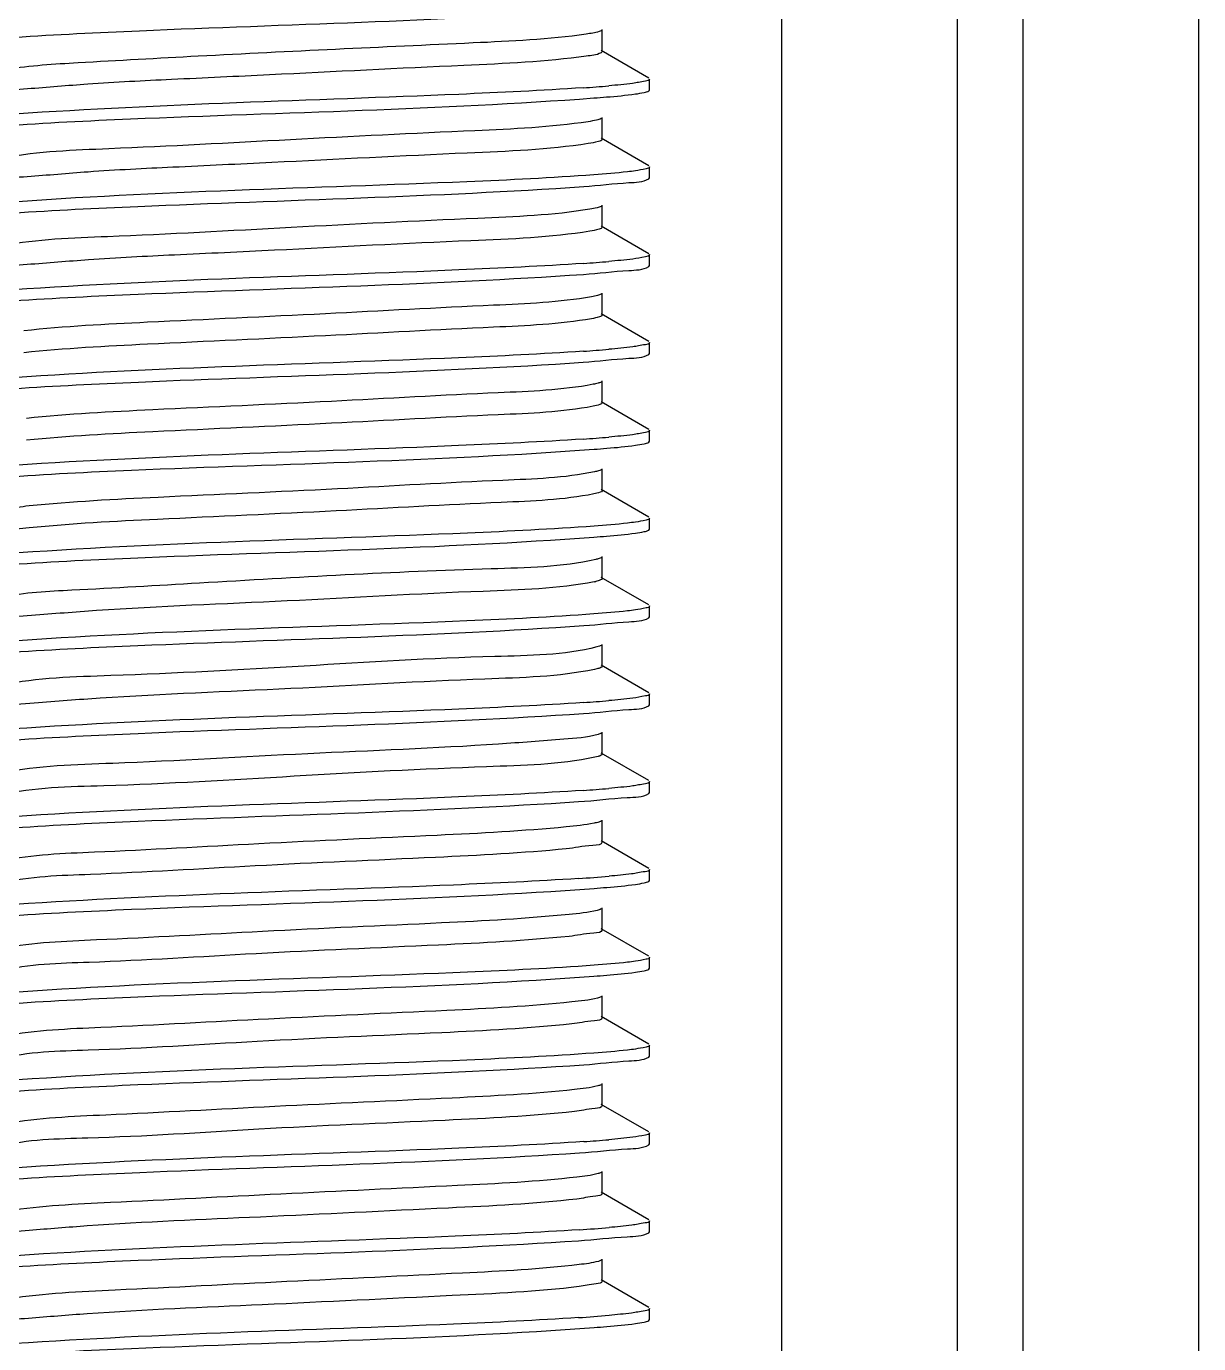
# Model space of a CAD drawing. Extents: x 1725261 to 1937680, y 860327 to 1571294.
# Drawn here: x 1825678.5 to 1825996.3, y 1249408 to 1249765.2 of the extents above; entities that cross this region are included whole.
import ezdxf

# ---------------------------------------------------------------- set-up
doc = ezdxf.new("R2010")
doc.units = 0
doc.header["$LTSCALE"] = 1000
doc.header["$MEASUREMENT"] = 0

msp = doc.modelspace()

# ---------------------------------------------------------------- linework, layer by layer
at = {"linetype": 'Continuous'}
for p, q in [((1825883.22, 1253335.18), (1825883.22, 1248594.16)), ((1825930.85, 1253335.18), (1825930.85, 1248594.16)), ((1825948.71, 1253335.18), (1825948.71, 1248594.16)), ((1825996.33, 1253335.18), (1825996.33, 1248594.16)), ((1825834.61, 1249758.36), (1825834.61, 1249764.32)), ((1825847.28, 1249751.18), (1825834.35, 1249758.66)), ((1825847.5, 1249747.94), (1825847.5, 1249750.92)), ((1825847.5, 1249747.94), (1825847.5, 1249750.92)), ((1825847.28, 1249747.68), (1825847.5, 1249747.94)), ((1825834.61, 1249734.55), (1825834.61, 1249740.5)), ((1825847.28, 1249727.37), (1825834.35, 1249734.85)), ((1825847.5, 1249724.13), (1825847.5, 1249727.11)), ((1825847.5, 1249724.13), (1825847.5, 1249727.11)), ((1825847.28, 1249723.87), (1825847.5, 1249724.13)), ((1825834.61, 1249710.74), (1825834.61, 1249716.69)), ((1825847.28, 1249703.56), (1825834.35, 1249711.04)), ((1825847.5, 1249700.32), (1825847.5, 1249703.3)), ((1825847.5, 1249700.32), (1825847.5, 1249703.3)), ((1825847.28, 1249700.06), (1825847.5, 1249700.32)), ((1825834.61, 1249686.92), (1825834.61, 1249692.88)), ((1825847.28, 1249679.74), (1825834.35, 1249687.23)), ((1825847.5, 1249676.51), (1825847.5, 1249679.48)), ((1825847.5, 1249676.51), (1825847.5, 1249679.48)), ((1825847.28, 1249676.25), (1825847.5, 1249676.51)), ((1825834.61, 1249663.11), (1825834.61, 1249669.06)), ((1825847.28, 1249655.93), (1825834.35, 1249663.41)), ((1825847.5, 1249652.69), (1825847.5, 1249655.67)), ((1825847.5, 1249652.69), (1825847.5, 1249655.67)), ((1825847.28, 1249652.43), (1825847.5, 1249652.69)), ((1825834.61, 1249639.3), (1825834.61, 1249645.25)), ((1825847.28, 1249632.12), (1825834.35, 1249639.6)), ((1825847.5, 1249628.88), (1825847.5, 1249631.86)), ((1825847.5, 1249628.88), (1825847.5, 1249631.86)), ((1825847.28, 1249628.62), (1825847.5, 1249628.88)), ((1825834.61, 1249615.49), (1825834.61, 1249621.44)), ((1825847.28, 1249608.31), (1825834.35, 1249615.79)), ((1825847.5, 1249605.07), (1825847.5, 1249608.04)), ((1825847.5, 1249605.07), (1825847.5, 1249608.04)), ((1825847.28, 1249604.81), (1825847.5, 1249605.07)), ((1825834.61, 1249591.67), (1825834.61, 1249597.63)), ((1825833.23, 1249590.98), (1825832.56, 1249590.83)), ((1825847.28, 1249584.49), (1825834.35, 1249591.97)), ((1825847.5, 1249581.26), (1825847.5, 1249584.23)), ((1825847.5, 1249581.26), (1825847.5, 1249584.23)), ((1825847.28, 1249580.99), (1825847.5, 1249581.26)), ((1825834.61, 1249567.86), (1825834.61, 1249573.81)), ((1825833.52, 1249567.24), (1825832.61, 1249567.02)), ((1825847.28, 1249560.68), (1825834.35, 1249568.16)), ((1825847.5, 1249557.44), (1825847.5, 1249560.42)), ((1825847.5, 1249557.44), (1825847.5, 1249560.42)), ((1825847.28, 1249557.18), (1825847.5, 1249557.44)), ((1825834.61, 1249544.05), (1825834.61, 1249550)), ((1825847.28, 1249536.87), (1825834.35, 1249544.35)), ((1825847.5, 1249533.63), (1825847.5, 1249536.61)), ((1825847.5, 1249533.63), (1825847.5, 1249536.61)), ((1825847.28, 1249533.37), (1825847.5, 1249533.63)), ((1825834.61, 1249520.23), (1825834.61, 1249526.19)), ((1825847.28, 1249513.05), (1825834.35, 1249520.54)), ((1825847.5, 1249509.82), (1825847.5, 1249512.79)), ((1825847.5, 1249509.82), (1825847.5, 1249512.79)), ((1825847.28, 1249509.56), (1825847.5, 1249509.82)), ((1825834.61, 1249496.42), (1825834.61, 1249502.38)), ((1825847.28, 1249489.24), (1825834.35, 1249496.72)), ((1825847.5, 1249486), (1825847.5, 1249488.98)), ((1825847.5, 1249486), (1825847.5, 1249488.98)), ((1825847.28, 1249485.74), (1825847.5, 1249486)), ((1825834.61, 1249472.61), (1825834.61, 1249478.56)), ((1825847.28, 1249465.43), (1825834.35, 1249472.91)), ((1825847.5, 1249462.19), (1825847.5, 1249465.17)), ((1825847.5, 1249462.19), (1825847.5, 1249465.17)), ((1825847.28, 1249461.93), (1825847.5, 1249462.19)), ((1825834.61, 1249448.8), (1825834.61, 1249454.75)), ((1825847.28, 1249441.62), (1825834.35, 1249449.1)), ((1825847.5, 1249438.38), (1825847.5, 1249441.36)), ((1825847.5, 1249438.38), (1825847.5, 1249441.36)), ((1825847.28, 1249438.12), (1825847.5, 1249438.38)), ((1825834.61, 1249424.98), (1825834.61, 1249430.94)), ((1825847.28, 1249417.8), (1825834.35, 1249425.29)), ((1825847.5, 1249414.57), (1825847.5, 1249417.54)), ((1825847.5, 1249414.57), (1825847.5, 1249417.54)), ((1825847.28, 1249414.3), (1825847.5, 1249414.57))]:
    msp.add_line(p, q, dxfattribs=at)
for centre, radius, start, end in [((1825802.11, 1250157.7), 410.07, 273.829, 274.8033), ((1825802.29, 1250107.79), 407.77, 273.8442, 274.8035), ((1825802.18, 1250085.42), 409.22, 273.8345, 274.8034), ((1825802.12, 1250062.38), 409.99, 273.8294, 274.8033), ((1825828.71, 1249633.21), 18.96, 281.4996, 282.8069), ((1825802.3, 1249988.67), 407.71, 273.8446, 274.8036), ((1825802.18, 1249966.32), 409.19, 273.8348, 274.8034), ((1825800.43, 1249964.64), 431.38, 273.6947, 274.7994), ((1825802.3, 1249869.55), 407.66, 273.845, 274.8036), ((1825800.82, 1249864.36), 426.34, 273.7263, 274.8), ((1825800.44, 1249845.42), 431.22, 273.6957, 274.7994)]:
    msp.add_arc(centre, radius, start, end, dxfattribs=at)
for points, knots in [([(1825675.31, 1249762.24), (1825686.6, 1249763), (1825738, 1249765.47), (1825789.45, 1249766.67), (1825829.49, 1249769.39)], [0, 0, 0, 0, 0.21997, 1, 1, 1, 1]), ([(1825830.33, 1249763.09), (1825820.19, 1249761.62), (1825785.03, 1249760.03), (1825739.11, 1249757.9), (1825696.97, 1249755.56), (1825679.62, 1249754.54), (1825673.23, 1249753.49)], [0, 0, 0, 0, 0.195214, 0.66949, 0.876579, 1, 1, 1, 1]), ([(1825834.35, 1249764.01), (1825834.18, 1249763.91), (1825832.87, 1249763.44), (1825831.5, 1249763.26), (1825830.33, 1249763.09)], [0, 0, 0, 0, 0.145106, 1, 1, 1, 1]), ([(1825834.61, 1249758.36), (1825834.61, 1249758.23), (1825833.11, 1249757.24), (1825831.69, 1249757.33), (1825830.33, 1249757.14)], [0, 0, 0, 0, 0.090621, 1, 1, 1, 1]), ([(1825830.33, 1249757.14), (1825819.34, 1249755.55), (1825790.62, 1249754.37), (1825753.16, 1249752.45), (1825719.19, 1249750.84), (1825697.25, 1249749.79), (1825681.58, 1249748.39), (1825673.24, 1249747.86), (1825670.63, 1249746.97)], [0, 0, 0, 0, 0.2081, 0.537452, 0.703534, 0.845734, 0.94828, 1, 1, 1, 1]), ([(1825847.5, 1249750.92), (1825847.5, 1249750.49), (1825845.21, 1249750.2), (1825844.05, 1249749.89), (1825842.9, 1249749.74)], [0, 0, 0, 0, 0.27149, 1, 1, 1, 1]), ([(1825829.49, 1249748.55), (1825818.26, 1249747.79), (1825766.86, 1249745.31), (1825715.4, 1249744.11), (1825675.31, 1249741.4)], [0, 0, 0, 0, 0.218927, 1, 1, 1, 1]), ([(1825843.65, 1249746.86), (1825844.44, 1249746.97), (1825845.65, 1249747.19), (1825846.89, 1249747.46), (1825847.27, 1249747.68)], [0, 0, 0, 0, 0.642991, 1, 1, 1, 1]), ([(1825672.27, 1249738.21), (1825683.76, 1249739.06), (1825737.13, 1249741.66), (1825790.59, 1249742.7), (1825832.39, 1249745.78)], [0, 0, 0, 0, 0.21564, 1, 1, 1, 1]), ([(1825832.39, 1249745.78), (1825833.54, 1249745.87), (1825837.3, 1249746.16), (1825841.06, 1249746.5), (1825843.65, 1249746.86)], [0, 0, 0, 0, 0.30751, 1, 1, 1, 1]), ([(1825834.35, 1249740.2), (1825833.97, 1249739.98), (1825832.78, 1249739.69), (1825831.6, 1249739.47), (1825830.84, 1249739.35)], [0, 0, 0, 0, 0.36416, 1, 1, 1, 1]), ([(1825830.84, 1249739.35), (1825820.69, 1249737.79), (1825793.68, 1249736.66), (1825750.38, 1249734.51), (1825707.88, 1249732.16), (1825681.85, 1249731.28), (1825672.49, 1249729.55)], [0, 0, 0, 0, 0.194105, 0.509785, 0.82001, 1, 1, 1, 1]), ([(1825830.84, 1249733.4), (1825820.01, 1249731.73), (1825791.32, 1249730.63), (1825753.82, 1249728.66), (1825719.56, 1249727.05), (1825697.39, 1249725.99), (1825681.59, 1249724.56), (1825673.19, 1249724.06), (1825670.59, 1249723.14)], [0, 0, 0, 0, 0.204575, 0.534732, 0.702004, 0.845303, 0.948449, 1, 1, 1, 1]), ([(1825834.61, 1249734.55), (1825834.61, 1249734.18), (1825832.79, 1249733.79), (1825831.79, 1249733.54), (1825830.84, 1249733.4)], [0, 0, 0, 0, 0.278319, 1, 1, 1, 1]), ([(1825843.65, 1249726.03), (1825842.93, 1249725.93), (1825839.19, 1249725.47), (1825835.43, 1249725.17), (1825832.39, 1249724.94)], [0, 0, 0, 0, 0.191313, 1, 1, 1, 1]), ([(1825847.5, 1249727.11), (1825847.5, 1249726.74), (1825845.61, 1249726.42), (1825844.62, 1249726.16), (1825843.65, 1249726.03)], [0, 0, 0, 0, 0.274533, 1, 1, 1, 1]), ([(1825832.39, 1249724.94), (1825820.93, 1249724.1), (1825767.55, 1249721.5), (1825714.1, 1249720.44), (1825672.27, 1249717.38)], [0, 0, 0, 0, 0.215051, 1, 1, 1, 1]), ([(1825829.63, 1249721.77), (1825833.71, 1249722.05), (1825839.44, 1249722.84), (1825845.68, 1249722.96), (1825847.27, 1249723.87)], [0, 0, 0, 0, 0.690176, 1, 1, 1, 1]), ([(1825674.87, 1249714.59), (1825686.16, 1249715.36), (1825737.75, 1249717.84), (1825789.4, 1249719.03), (1825829.63, 1249721.77)], [0, 0, 0, 0, 0.219067, 1, 1, 1, 1]), ([(1825831.32, 1249715.62), (1825821.28, 1249713.96), (1825794.17, 1249712.92), (1825750.59, 1249710.71), (1825707.75, 1249708.29), (1825681.51, 1249707.51), (1825672.2, 1249705.68)], [0, 0, 0, 0, 0.1914, 0.508904, 0.82143, 1, 1, 1, 1]), ([(1825834.35, 1249716.39), (1825834.01, 1249716.2), (1825832.99, 1249715.92), (1825831.97, 1249715.72), (1825831.32, 1249715.62)], [0, 0, 0, 0, 0.370146, 1, 1, 1, 1]), ([(1825831.32, 1249709.66), (1825820.67, 1249707.91), (1825792.02, 1249706.91), (1825754.49, 1249704.87), (1825719.96, 1249703.25), (1825697.55, 1249702.2), (1825681.62, 1249700.73), (1825673.14, 1249700.26), (1825670.54, 1249699.31)], [0, 0, 0, 0, 0.200932, 0.531835, 0.700309, 0.844745, 0.948548, 1, 1, 1, 1]), ([(1825834.61, 1249710.74), (1825834.61, 1249710.41), (1825833.05, 1249710.01), (1825832.15, 1249709.8), (1825831.32, 1249709.66)], [0, 0, 0, 0, 0.281673, 1, 1, 1, 1]), ([(1825829.63, 1249700.94), (1825818.35, 1249700.17), (1825766.76, 1249697.68), (1825715.11, 1249696.49), (1825674.87, 1249693.75)], [0, 0, 0, 0, 0.219037, 1, 1, 1, 1]), ([(1825847.5, 1249703.3), (1825847.5, 1249702.86), (1825845.23, 1249702.58), (1825844.08, 1249702.27), (1825842.93, 1249702.12)], [0, 0, 0, 0, 0.27161, 1, 1, 1, 1]), ([(1825674.94, 1249690.78), (1825686.22, 1249691.55), (1825737.75, 1249694.03), (1825789.35, 1249695.22), (1825829.54, 1249697.95)], [0, 0, 0, 0, 0.219143, 1, 1, 1, 1]), ([(1825829.54, 1249697.95), (1825833.65, 1249698.23), (1825839.4, 1249699.03), (1825845.67, 1249699.14), (1825847.27, 1249700.06)], [0, 0, 0, 0, 0.690266, 1, 1, 1, 1]), ([(1825831.77, 1249691.88), (1825823.01, 1249690.33), (1825798.83, 1249689.37), (1825758.74, 1249687.13), (1825716.25, 1249685.23), (1825688.96, 1249683.85), (1825677.82, 1249682.65)], [0, 0, 0, 0, 0.172879, 0.468878, 0.781995, 1, 1, 1, 1]), ([(1825834.35, 1249692.58), (1825834.06, 1249692.41), (1825833.19, 1249692.15), (1825832.32, 1249691.98), (1825831.77, 1249691.88)], [0, 0, 0, 0, 0.376739, 1, 1, 1, 1]), ([(1825834.61, 1249686.92), (1825834.61, 1249686.63), (1825833.28, 1249686.24), (1825832.49, 1249686.05), (1825831.77, 1249685.93)], [0, 0, 0, 0, 0.285344, 1, 1, 1, 1]), ([(1825831.77, 1249685.93), (1825823.01, 1249684.38), (1825798.83, 1249683.42), (1825758.74, 1249681.18), (1825716.25, 1249679.28), (1825688.96, 1249677.89), (1825677.82, 1249676.69)], [0, 0, 0, 0, 0.172879, 0.468878, 0.781995, 1, 1, 1, 1]), ([(1825847.5, 1249679.48), (1825847.5, 1249679.05), (1825845.22, 1249678.76), (1825844.06, 1249678.45), (1825842.91, 1249678.3)], [0, 0, 0, 0, 0.271534, 1, 1, 1, 1]), ([(1825829.54, 1249677.12), (1825818.26, 1249676.35), (1825766.73, 1249673.87), (1825715.13, 1249672.68), (1825674.94, 1249669.94)], [0, 0, 0, 0, 0.219178, 1, 1, 1, 1]), ([(1825829.5, 1249674.14), (1825833.61, 1249674.42), (1825839.38, 1249675.22), (1825845.67, 1249675.32), (1825847.27, 1249676.25)], [0, 0, 0, 0, 0.690313, 1, 1, 1, 1]), ([(1825675.08, 1249666.97), (1825686.36, 1249667.74), (1825737.83, 1249670.22), (1825789.37, 1249671.41), (1825829.5, 1249674.14)], [0, 0, 0, 0, 0.219437, 1, 1, 1, 1]), ([(1825834.35, 1249668.76), (1825834.1, 1249668.62), (1825833.37, 1249668.39), (1825832.64, 1249668.23), (1825832.18, 1249668.14)], [0, 0, 0, 0, 0.384134, 1, 1, 1, 1]), ([(1825832.18, 1249668.14), (1825823.73, 1249666.53), (1825799.93, 1249665.67), (1825760.2, 1249663.36), (1825717.52, 1249661.49), (1825689.93, 1249660.09), (1825678.54, 1249658.91)], [0, 0, 0, 0, 0.167774, 0.461831, 0.776883, 1, 1, 1, 1]), ([(1825832.18, 1249662.19), (1825823.73, 1249660.57), (1825799.93, 1249659.71), (1825760.2, 1249657.41), (1825717.52, 1249655.54), (1825689.93, 1249654.13), (1825678.54, 1249652.96)], [0, 0, 0, 0, 0.167774, 0.461831, 0.776883, 1, 1, 1, 1]), ([(1825834.61, 1249663.11), (1825834.61, 1249662.86), (1825833.5, 1249662.47), (1825832.8, 1249662.31), (1825832.18, 1249662.19)], [0, 0, 0, 0, 0.289775, 1, 1, 1, 1]), ([(1825847.5, 1249655.67), (1825847.5, 1249655.24), (1825845.21, 1249654.95), (1825844.05, 1249654.64), (1825842.9, 1249654.49)], [0, 0, 0, 0, 0.271494, 1, 1, 1, 1]), ([(1825829.5, 1249653.3), (1825818.23, 1249652.54), (1825766.76, 1249650.06), (1825715.22, 1249648.86), (1825675.08, 1249646.14)], [0, 0, 0, 0, 0.219145, 1, 1, 1, 1]), ([(1825832.44, 1249650.53), (1825833.6, 1249650.62), (1825837.34, 1249650.91), (1825841.09, 1249651.25), (1825843.66, 1249651.61)], [0, 0, 0, 0, 0.307527, 1, 1, 1, 1]), ([(1825843.66, 1249651.61), (1825844.45, 1249651.73), (1825845.66, 1249651.94), (1825846.89, 1249652.21), (1825847.27, 1249652.43)], [0, 0, 0, 0, 0.642834, 1, 1, 1, 1]), ([(1825672.43, 1249642.97), (1825683.94, 1249643.81), (1825737.28, 1249646.41), (1825790.7, 1249647.46), (1825832.44, 1249650.53)], [0, 0, 0, 0, 0.216129, 1, 1, 1, 1]), ([(1825832.57, 1249644.41), (1825824.41, 1249642.71), (1825801, 1249641.97), (1825761.65, 1249639.59), (1825718.81, 1249637.76), (1825690.92, 1249636.33), (1825679.29, 1249635.17)], [0, 0, 0, 0, 0.162646, 0.454753, 0.771748, 1, 1, 1, 1]), ([(1825834.35, 1249644.95), (1825834.14, 1249644.83), (1825833.54, 1249644.63), (1825832.94, 1249644.48), (1825832.57, 1249644.41)], [0, 0, 0, 0, 0.392529, 1, 1, 1, 1]), ([(1825832.4, 1249638.42), (1825824.16, 1249636.77), (1825800.7, 1249635.97), (1825761.35, 1249633.63), (1825718.64, 1249631.79), (1825690.87, 1249630.37), (1825679.29, 1249629.22)], [0, 0, 0, 0, 0.164346, 0.456483, 0.772538, 1, 1, 1, 1]), ([(1825834.61, 1249639.3), (1825834.61, 1249639.06), (1825833.62, 1249638.68), (1825832.96, 1249638.53), (1825832.4, 1249638.42)], [0, 0, 0, 0, 0.292517, 1, 1, 1, 1]), ([(1825679.29, 1249635.17), (1825676.95, 1249634.94), (1825674.74, 1249634.22), (1825669.89, 1249634.2), (1825669.89, 1249633.35)], [0, 0, 0, 0, 0.734772, 1, 1, 1, 1]), ([(1825832.44, 1249629.7), (1825821.01, 1249628.85), (1825767.67, 1249626.25), (1825714.25, 1249625.19), (1825672.43, 1249622.14)], [0, 0, 0, 0, 0.214712, 1, 1, 1, 1]), ([(1825843.66, 1249630.78), (1825842.95, 1249630.68), (1825839.22, 1249630.22), (1825835.47, 1249629.92), (1825832.44, 1249629.7)], [0, 0, 0, 0, 0.191302, 1, 1, 1, 1]), ([(1825847.5, 1249631.86), (1825847.5, 1249631.49), (1825845.62, 1249631.17), (1825844.63, 1249630.91), (1825843.66, 1249630.78)], [0, 0, 0, 0, 0.274605, 1, 1, 1, 1]), ([(1825679.29, 1249629.22), (1825678.14, 1249629.11), (1825675.11, 1249628.67), (1825671.82, 1249628.66), (1825670.15, 1249627.69)], [0, 0, 0, 0, 0.376452, 1, 1, 1, 1]), ([(1825672.27, 1249619.15), (1825683.76, 1249619.99), (1825737.14, 1249622.59), (1825790.59, 1249623.64), (1825832.39, 1249626.72)], [0, 0, 0, 0, 0.215653, 1, 1, 1, 1]), ([(1825832.39, 1249626.72), (1825833.54, 1249626.8), (1825837.3, 1249627.1), (1825841.06, 1249627.43), (1825843.65, 1249627.8)], [0, 0, 0, 0, 0.307511, 1, 1, 1, 1]), ([(1825843.65, 1249627.8), (1825844.44, 1249627.91), (1825845.65, 1249628.12), (1825846.89, 1249628.4), (1825847.27, 1249628.62)], [0, 0, 0, 0, 0.642987, 1, 1, 1, 1]), ([(1825832.92, 1249620.67), (1825823.66, 1249618.56), (1825787.49, 1249617.87), (1825740.28, 1249615.09), (1825696.11, 1249612.52), (1825678.11, 1249611.68), (1825671.88, 1249610.37)], [0, 0, 0, 0, 0.176446, 0.666999, 0.881663, 1, 1, 1, 1]), ([(1825834.35, 1249621.14), (1825834.17, 1249621.04), (1825833.7, 1249620.86), (1825833.21, 1249620.74), (1825832.92, 1249620.67)], [0, 0, 0, 0, 0.401923, 1, 1, 1, 1]), ([(1825834.61, 1249615.49), (1825834.61, 1249615.3), (1825833.88, 1249614.94), (1825833.35, 1249614.81), (1825832.92, 1249614.72)], [0, 0, 0, 0, 0.301807, 1, 1, 1, 1]), ([(1825832.49, 1249614.62), (1825822.61, 1249612.61), (1825794.62, 1249611.99), (1825749.78, 1249609.17), (1825708.84, 1249607.77), (1825682.82, 1249605.65), (1825673.8, 1249605.04), (1825670.87, 1249604.17)], [0, 0, 0, 0, 0.18687, 0.514831, 0.834376, 0.943334, 1, 1, 1, 1]), ([(1825847.5, 1249608.04), (1825847.5, 1249607.67), (1825845.61, 1249607.36), (1825844.62, 1249607.1), (1825843.65, 1249606.96)], [0, 0, 0, 0, 0.274535, 1, 1, 1, 1]), ([(1825832.39, 1249605.88), (1825820.93, 1249605.04), (1825767.55, 1249602.43), (1825714.1, 1249601.38), (1825672.27, 1249598.31)], [0, 0, 0, 0, 0.215042, 1, 1, 1, 1]), ([(1825829.63, 1249602.71), (1825833.72, 1249602.99), (1825839.44, 1249603.78), (1825845.68, 1249603.89), (1825847.27, 1249604.81)], [0, 0, 0, 0, 0.690173, 1, 1, 1, 1]), ([(1825843.65, 1249606.96), (1825842.93, 1249606.86), (1825839.19, 1249606.4), (1825835.43, 1249606.1), (1825832.39, 1249605.88)], [0, 0, 0, 0, 0.191313, 1, 1, 1, 1]), ([(1825674.87, 1249595.52), (1825686.16, 1249596.29), (1825737.75, 1249598.78), (1825789.4, 1249599.96), (1825829.63, 1249602.71)], [0, 0, 0, 0, 0.219068, 1, 1, 1, 1]), ([(1825834.35, 1249597.33), (1825834.21, 1249597.24), (1825833.84, 1249597.1), (1825833.46, 1249596.99), (1825833.23, 1249596.93)], [0, 0, 0, 0, 0.41269, 1, 1, 1, 1]), ([(1825833.23, 1249596.93), (1825824.24, 1249594.66), (1825797.42, 1249594.46), (1825753.65, 1249591.65), (1825709.15, 1249589.22), (1825681.6, 1249588.58), (1825671.92, 1249586.56)], [0, 0, 0, 0, 0.172051, 0.492047, 0.816531, 1, 1, 1, 1]), ([(1825832.56, 1249590.83), (1825822.82, 1249588.81), (1825795.14, 1249588.21), (1825750.6, 1249585.41), (1825709.76, 1249583.95), (1825683.47, 1249581.93), (1825674.25, 1249581.25), (1825671.14, 1249580.43)], [0, 0, 0, 0, 0.184387, 0.509861, 0.829743, 0.940495, 1, 1, 1, 1]), ([(1825834.61, 1249591.67), (1825834.61, 1249591.51), (1825834.04, 1249591.18), (1825833.59, 1249591.07), (1825833.23, 1249590.98)], [0, 0, 0, 0, 0.310032, 1, 1, 1, 1]), ([(1825847.5, 1249584.23), (1825847.5, 1249583.8), (1825845.23, 1249583.51), (1825844.08, 1249583.2), (1825842.93, 1249583.05)], [0, 0, 0, 0, 0.271614, 1, 1, 1, 1]), ([(1825829.63, 1249581.87), (1825818.35, 1249581.1), (1825766.76, 1249578.62), (1825715.11, 1249577.43), (1825674.87, 1249574.69)], [0, 0, 0, 0, 0.219029, 1, 1, 1, 1]), ([(1825829.55, 1249578.89), (1825833.65, 1249579.17), (1825839.4, 1249579.97), (1825845.67, 1249580.08), (1825847.27, 1249580.99)], [0, 0, 0, 0, 0.690264, 1, 1, 1, 1]), ([(1825674.94, 1249571.71), (1825686.22, 1249572.48), (1825737.75, 1249574.96), (1825789.35, 1249576.15), (1825829.55, 1249578.89)], [0, 0, 0, 0, 0.219138, 1, 1, 1, 1]), ([(1825833.52, 1249573.2), (1825830.52, 1249572.34), (1825821.41, 1249571.7), (1825795.28, 1249569.63), (1825754.38, 1249568.2), (1825709.66, 1249565.39), (1825681.8, 1249564.78), (1825671.98, 1249562.76)], [0, 0, 0, 0, 0.057838, 0.167543, 0.487244, 0.814181, 1, 1, 1, 1]), ([(1825834.35, 1249573.51), (1825834.24, 1249573.45), (1825833.97, 1249573.33), (1825833.68, 1249573.24), (1825833.52, 1249573.2)], [0, 0, 0, 0, 0.425019, 1, 1, 1, 1]), ([(1825832.61, 1249567.02), (1825823, 1249565.01), (1825795.62, 1249564.38), (1825751.32, 1249561.92), (1825707.49, 1249559.22), (1825680.6, 1249558.87), (1825671.45, 1249556.69)], [0, 0, 0, 0, 0.182223, 0.50526, 0.82533, 1, 1, 1, 1]), ([(1825834.61, 1249567.86), (1825834.61, 1249567.72), (1825834.17, 1249567.42), (1825833.8, 1249567.32), (1825833.52, 1249567.24)], [0, 0, 0, 0, 0.320305, 1, 1, 1, 1]), ([(1825829.55, 1249558.05), (1825818.26, 1249557.29), (1825766.73, 1249554.8), (1825715.13, 1249553.61), (1825674.94, 1249550.88)], [0, 0, 0, 0, 0.219177, 1, 1, 1, 1]), ([(1825847.5, 1249560.42), (1825847.5, 1249559.99), (1825845.22, 1249559.7), (1825844.06, 1249559.39), (1825842.91, 1249559.24)], [0, 0, 0, 0, 0.271536, 1, 1, 1, 1]), ([(1825675.38, 1249547.93), (1825686.51, 1249548.68), (1825737.46, 1249551.13), (1825788.47, 1249552.37), (1825828.23, 1249554.99)], [0, 0, 0, 0, 0.218817, 1, 1, 1, 1]), ([(1825828.23, 1249554.99), (1825832.64, 1249555.28), (1825838.82, 1249556.14), (1825845.56, 1249556.2), (1825847.27, 1249557.18)], [0, 0, 0, 0, 0.691533, 1, 1, 1, 1]), ([(1825824.89, 1249548.14), (1825813.25, 1249547), (1825785.45, 1249545.58), (1825742.77, 1249543.75), (1825703.57, 1249541.4), (1825680.23, 1249540.62), (1825672.06, 1249538.97)], [0, 0, 0, 0, 0.228997, 0.545176, 0.836537, 1, 1, 1, 1]), ([(1825833.77, 1249549.46), (1825833.34, 1249549.32), (1825830.41, 1249548.67), (1825827.42, 1249548.39), (1825824.89, 1249548.14)], [0, 0, 0, 0, 0.152407, 1, 1, 1, 1]), ([(1825834.35, 1249549.7), (1825834.27, 1249549.65), (1825834.08, 1249549.57), (1825833.88, 1249549.5), (1825833.77, 1249549.46)], [0, 0, 0, 0, 0.43932, 1, 1, 1, 1]), ([(1825834.61, 1249544.05), (1825834.61, 1249543.17), (1825829.59, 1249543.17), (1825827.31, 1249542.42), (1825824.89, 1249542.19)], [0, 0, 0, 0, 0.265195, 1, 1, 1, 1]), ([(1825824.89, 1249542.19), (1825813.11, 1249541.04), (1825784.98, 1249539.59), (1825741.93, 1249537.8), (1825702.77, 1249535.31), (1825679.56, 1249534.71), (1825671.63, 1249532.92)], [0, 0, 0, 0, 0.23121, 0.549998, 0.841262, 1, 1, 1, 1]), ([(1825847.5, 1249536.61), (1825847.5, 1249536.15), (1825845.05, 1249535.88), (1825843.83, 1249535.54), (1825842.61, 1249535.39)], [0, 0, 0, 0, 0.270528, 1, 1, 1, 1]), ([(1825828.23, 1249534.15), (1825816.94, 1249533.41), (1825765.99, 1249530.97), (1825714.98, 1249529.76), (1825675.38, 1249527.09)], [0, 0, 0, 0, 0.221759, 1, 1, 1, 1]), ([(1825843.66, 1249532.55), (1825844.45, 1249532.66), (1825845.66, 1249532.87), (1825846.89, 1249533.15), (1825847.27, 1249533.37)], [0, 0, 0, 0, 0.642828, 1, 1, 1, 1]), ([(1825672.43, 1249523.91), (1825683.94, 1249524.75), (1825737.28, 1249527.35), (1825790.7, 1249528.39), (1825832.45, 1249531.47)], [0, 0, 0, 0, 0.216148, 1, 1, 1, 1]), ([(1825832.45, 1249531.47), (1825833.6, 1249531.55), (1825837.34, 1249531.85), (1825841.09, 1249532.19), (1825843.66, 1249532.55)], [0, 0, 0, 0, 0.307527, 1, 1, 1, 1]), ([(1825834.35, 1249525.89), (1825834.04, 1249525.7), (1825831.15, 1249524.92), (1825828.22, 1249524.66), (1825825.65, 1249524.4)], [0, 0, 0, 0, 0.123951, 1, 1, 1, 1]), ([(1825825.65, 1249524.4), (1825814.17, 1249523.24), (1825786.45, 1249521.82), (1825743.7, 1249519.97), (1825704.13, 1249517.63), (1825680.49, 1249516.82), (1825672.16, 1249515.17)], [0, 0, 0, 0, 0.22522, 0.541066, 0.834324, 1, 1, 1, 1]), ([(1825834.61, 1249520.23), (1825834.61, 1249519.42), (1825830, 1249519.35), (1825827.89, 1249518.68), (1825825.65, 1249518.45)], [0, 0, 0, 0, 0.265624, 1, 1, 1, 1]), ([(1825825.65, 1249518.45), (1825813.9, 1249517.26), (1825785.6, 1249515.81), (1825742.17, 1249514.02), (1825702.68, 1249511.41), (1825679.26, 1249510.96), (1825671.4, 1249509.06)], [0, 0, 0, 0, 0.229214, 0.549847, 0.842959, 1, 1, 1, 1]), ([(1825843.66, 1249511.71), (1825842.95, 1249511.61), (1825839.22, 1249511.15), (1825835.48, 1249510.86), (1825832.45, 1249510.63)], [0, 0, 0, 0, 0.191302, 1, 1, 1, 1]), ([(1825847.5, 1249512.79), (1825847.5, 1249512.42), (1825845.62, 1249512.11), (1825844.63, 1249511.85), (1825843.66, 1249511.71)], [0, 0, 0, 0, 0.274607, 1, 1, 1, 1]), ([(1825832.45, 1249510.63), (1825821.01, 1249509.79), (1825767.67, 1249507.19), (1825714.25, 1249506.12), (1825672.43, 1249503.07)], [0, 0, 0, 0, 0.214698, 1, 1, 1, 1]), ([(1825832.39, 1249507.65), (1825833.55, 1249507.74), (1825837.3, 1249508.03), (1825841.06, 1249508.37), (1825843.65, 1249508.74)], [0, 0, 0, 0, 0.307511, 1, 1, 1, 1]), ([(1825843.65, 1249508.74), (1825844.44, 1249508.85), (1825845.65, 1249509.06), (1825846.89, 1249509.33), (1825847.27, 1249509.56)], [0, 0, 0, 0, 0.642983, 1, 1, 1, 1]), ([(1825672.28, 1249500.09), (1825683.77, 1249500.93), (1825737.14, 1249503.53), (1825790.59, 1249504.58), (1825832.39, 1249507.65)], [0, 0, 0, 0, 0.215666, 1, 1, 1, 1]), ([(1825834.35, 1249502.07), (1825834.06, 1249501.9), (1825831.42, 1249501.16), (1825828.74, 1249500.92), (1825826.39, 1249500.67)], [0, 0, 0, 0, 0.1262, 1, 1, 1, 1]), ([(1825826.39, 1249500.67), (1825815.14, 1249499.48), (1825787.73, 1249498.08), (1825745.16, 1249496.2), (1825705.21, 1249493.93), (1825681.19, 1249493.01), (1825672.56, 1249491.44)], [0, 0, 0, 0, 0.2201, 0.53401, 0.829213, 1, 1, 1, 1]), ([(1825826.39, 1249494.71), (1825814.69, 1249493.48), (1825786.25, 1249492.04), (1825742.49, 1249490.25), (1825702.67, 1249487.52), (1825679.03, 1249487.21), (1825671.22, 1249485.2)], [0, 0, 0, 0, 0.226945, 0.549209, 0.84423, 1, 1, 1, 1]), ([(1825834.61, 1249496.42), (1825834.61, 1249495.67), (1825830.4, 1249495.54), (1825828.44, 1249494.93), (1825826.39, 1249494.71)], [0, 0, 0, 0, 0.266409, 1, 1, 1, 1]), ([(1825832.39, 1249486.82), (1825820.93, 1249485.97), (1825767.56, 1249483.37), (1825714.11, 1249482.31), (1825672.28, 1249479.25)], [0, 0, 0, 0, 0.215033, 1, 1, 1, 1]), ([(1825843.65, 1249487.9), (1825842.93, 1249487.8), (1825839.19, 1249487.34), (1825835.43, 1249487.04), (1825832.39, 1249486.82)], [0, 0, 0, 0, 0.191313, 1, 1, 1, 1]), ([(1825847.5, 1249488.98), (1825847.5, 1249488.61), (1825845.61, 1249488.29), (1825844.62, 1249488.04), (1825843.65, 1249487.9)], [0, 0, 0, 0, 0.274537, 1, 1, 1, 1]), ([(1825674.87, 1249476.46), (1825686.16, 1249477.23), (1825737.75, 1249479.71), (1825789.4, 1249480.9), (1825829.64, 1249483.65)], [0, 0, 0, 0, 0.219069, 1, 1, 1, 1]), ([(1825829.64, 1249483.65), (1825833.72, 1249483.92), (1825839.44, 1249484.72), (1825845.68, 1249484.83), (1825847.27, 1249485.74)], [0, 0, 0, 0, 0.690169, 1, 1, 1, 1]), ([(1825827.1, 1249476.93), (1825816.1, 1249475.72), (1825788.99, 1249474.35), (1825746.62, 1249472.43), (1825706.32, 1249470.22), (1825681.92, 1249469.21), (1825672.99, 1249467.7)], [0, 0, 0, 0, 0.215, 0.526978, 0.824118, 1, 1, 1, 1]), ([(1825834.35, 1249478.26), (1825834.08, 1249478.1), (1825831.68, 1249477.4), (1825829.23, 1249477.17), (1825827.1, 1249476.93)], [0, 0, 0, 0, 0.128627, 1, 1, 1, 1]), ([(1825834.61, 1249472.61), (1825834.62, 1249471.92), (1825830.78, 1249471.73), (1825828.97, 1249471.18), (1825827.1, 1249470.98)], [0, 0, 0, 0, 0.267355, 1, 1, 1, 1]), ([(1825827.1, 1249470.98), (1825815.47, 1249469.7), (1825786.92, 1249468.26), (1825742.86, 1249466.49), (1825702.73, 1249463.62), (1825678.86, 1249463.47), (1825671.07, 1249461.35)], [0, 0, 0, 0, 0.224438, 0.548154, 0.845143, 1, 1, 1, 1]), ([(1825847.5, 1249465.17), (1825847.5, 1249464.74), (1825845.23, 1249464.45), (1825844.08, 1249464.14), (1825842.93, 1249463.99)], [0, 0, 0, 0, 0.271617, 1, 1, 1, 1]), ([(1825829.64, 1249462.81), (1825818.35, 1249462.04), (1825766.76, 1249459.55), (1825715.11, 1249458.37), (1825674.87, 1249455.62)], [0, 0, 0, 0, 0.219021, 1, 1, 1, 1]), ([(1825828.53, 1249459.76), (1825832.88, 1249460.05), (1825838.95, 1249460.89), (1825845.59, 1249460.96), (1825847.27, 1249461.93)], [0, 0, 0, 0, 0.691245, 1, 1, 1, 1]), ([(1825675.71, 1249452.7), (1825686.9, 1249453.45), (1825737.84, 1249455.89), (1825788.84, 1249457.12), (1825828.53, 1249459.76)], [0, 0, 0, 0, 0.219887, 1, 1, 1, 1]), ([(1825834.35, 1249454.45), (1825834.1, 1249454.3), (1825831.93, 1249453.64), (1825829.7, 1249453.42), (1825827.77, 1249453.19)], [0, 0, 0, 0, 0.131334, 1, 1, 1, 1]), ([(1825827.77, 1249453.19), (1825817.02, 1249451.95), (1825790.24, 1249450.61), (1825748.08, 1249448.66), (1825707.45, 1249446.51), (1825682.67, 1249445.42), (1825673.46, 1249443.96)], [0, 0, 0, 0, 0.209915, 0.519968, 0.819038, 1, 1, 1, 1]), ([(1825827.77, 1249447.24), (1825816.23, 1249445.91), (1825787.59, 1249444.57), (1825743.38, 1249442.35), (1825705.38, 1249440.83), (1825681.78, 1249438.91), (1825673.65, 1249438.28), (1825670.95, 1249437.5)], [0, 0, 0, 0, 0.221704, 0.546695, 0.845683, 0.946468, 1, 1, 1, 1]), ([(1825834.61, 1249448.8), (1825834.61, 1249448.16), (1825831.15, 1249447.93), (1825829.48, 1249447.44), (1825827.77, 1249447.24)], [0, 0, 0, 0, 0.26871, 1, 1, 1, 1]), ([(1825847.5, 1249441.36), (1825847.5, 1249440.9), (1825845.08, 1249440.63), (1825843.87, 1249440.3), (1825842.66, 1249440.14)], [0, 0, 0, 0, 0.270699, 1, 1, 1, 1]), ([(1825828.53, 1249438.92), (1825817.3, 1249438.18), (1825766.36, 1249435.73), (1825715.36, 1249434.51), (1825675.71, 1249431.87)], [0, 0, 0, 0, 0.220721, 1, 1, 1, 1]), ([(1825828.24, 1249435.93), (1825832.65, 1249436.22), (1825838.82, 1249437.07), (1825845.56, 1249437.14), (1825847.27, 1249438.12)], [0, 0, 0, 0, 0.691524, 1, 1, 1, 1]), ([(1825675.39, 1249428.87), (1825686.52, 1249429.62), (1825737.47, 1249432.07), (1825788.48, 1249433.3), (1825828.24, 1249435.93)], [0, 0, 0, 0, 0.218851, 1, 1, 1, 1]), ([(1825828.42, 1249429.46), (1825817.93, 1249428.19), (1825791.47, 1249426.88), (1825749.54, 1249424.89), (1825708.6, 1249422.79), (1825683.45, 1249421.63), (1825673.96, 1249420.23)], [0, 0, 0, 0, 0.204842, 0.512973, 0.813968, 1, 1, 1, 1]), ([(1825834.35, 1249430.64), (1825834.12, 1249430.5), (1825832.17, 1249429.88), (1825830.15, 1249429.67), (1825828.42, 1249429.46)], [0, 0, 0, 0, 0.134033, 1, 1, 1, 1]), ([(1825828.42, 1249423.5), (1825816.98, 1249422.12), (1825788.29, 1249420.81), (1825743.86, 1249418.54), (1825705.48, 1249417.04), (1825681.69, 1249415.07), (1825673.52, 1249414.46), (1825670.86, 1249413.66)], [0, 0, 0, 0, 0.218801, 0.544965, 0.846028, 0.947082, 1, 1, 1, 1]), ([(1825834.61, 1249424.98), (1825834.61, 1249424.41), (1825831.49, 1249424.13), (1825829.97, 1249423.69), (1825828.42, 1249423.5)], [0, 0, 0, 0, 0.269812, 1, 1, 1, 1]), ([(1825828.24, 1249415.09), (1825816.95, 1249414.34), (1825766, 1249411.91), (1825714.99, 1249410.7), (1825675.39, 1249408.03)], [0, 0, 0, 0, 0.221727, 1, 1, 1, 1]), ([(1825847.5, 1249417.54), (1825847.5, 1249417.08), (1825845.05, 1249416.81), (1825843.83, 1249416.48), (1825842.61, 1249416.32)], [0, 0, 0, 0, 0.270533, 1, 1, 1, 1]), ([(1825672.44, 1249404.85), (1825683.95, 1249405.69), (1825737.29, 1249408.28), (1825790.71, 1249409.33), (1825832.45, 1249412.41)], [0, 0, 0, 0, 0.216168, 1, 1, 1, 1]), ([(1825832.45, 1249412.41), (1825833.6, 1249412.49), (1825837.34, 1249412.79), (1825841.09, 1249413.12), (1825843.66, 1249413.49)], [0, 0, 0, 0, 0.307528, 1, 1, 1, 1]), ([(1825843.66, 1249413.49), (1825844.45, 1249413.6), (1825845.66, 1249413.81), (1825846.89, 1249414.08), (1825847.27, 1249414.3)], [0, 0, 0, 0, 0.642823, 1, 1, 1, 1])]:
    msp.add_open_spline(points, degree=3, knots=knots, dxfattribs=at)
for points in [[(1825842.9, 1249749.74), (1825840.75, 1249749.46), (1825838.6, 1249749.26), (1825836.45, 1249749.08)], [(1825842.93, 1249702.12), (1825840.77, 1249701.84), (1825838.61, 1249701.64), (1825836.44, 1249701.45)], [(1825842.91, 1249678.3), (1825840.76, 1249678.02), (1825838.6, 1249677.82), (1825836.44, 1249677.64)], [(1825842.9, 1249654.49), (1825840.75, 1249654.21), (1825838.6, 1249654.01), (1825836.45, 1249653.83)], [(1825842.93, 1249583.05), (1825840.78, 1249582.77), (1825838.61, 1249582.57), (1825836.44, 1249582.39)], [(1825842.91, 1249559.24), (1825840.76, 1249558.96), (1825838.6, 1249558.76), (1825836.44, 1249558.57)], [(1825842.61, 1249535.39), (1825840.58, 1249535.13), (1825838.55, 1249534.94), (1825836.52, 1249534.77)], [(1825842.93, 1249463.99), (1825840.78, 1249463.71), (1825838.61, 1249463.51), (1825836.44, 1249463.32)], [(1825842.66, 1249440.14), (1825840.61, 1249439.88), (1825838.56, 1249439.69), (1825836.5, 1249439.52)], [(1825842.61, 1249416.32), (1825840.58, 1249416.07), (1825838.55, 1249415.88), (1825836.52, 1249415.7)]]:
    msp.add_open_spline(points, degree=3, dxfattribs=at)

doc.saveas('drawing.dxf')
